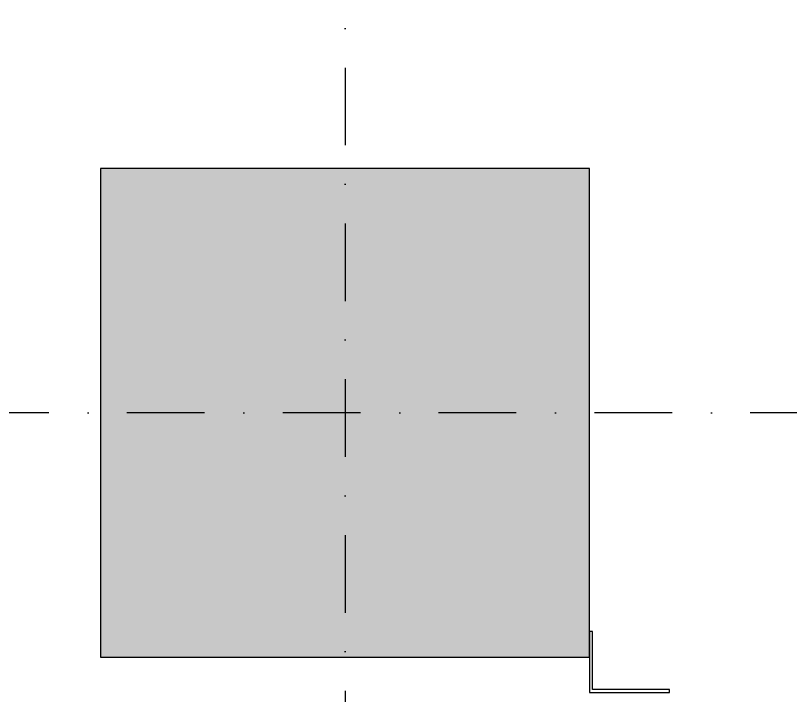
# Model space of a CAD drawing. Header units: inches. Extents: x -772 to 6765, y -813 to 4093.
# Drawn here: x 5996.1 to 6122.9, y 3353.8 to 3465.1 of the extents above; entities that cross this region are included whole.
import ezdxf

# ---------------------------------------------------------------- set-up
doc = ezdxf.new("R2010")
doc.units = ezdxf.units.IN
doc.header["$MEASUREMENT"] = 0
doc.linetypes.add('DASHDOT', pattern=[25.4, 12.7, -6.35, 0, -6.35])
for name, color, linetype in [('H_FAC_Metal', 181, 'Continuous'), ('H_STR_Aks', 250, 'DASHDOT'), ('H_STR_Betonarme', 4, 'Continuous'), ('H_STR_BetonarmeTarama', 251, 'Continuous')]:
    doc.layers.add(name, color=color, linetype=linetype)

msp = doc.modelspace()

# ---------------------------------------------------------------- hatches: boundary and pattern name
at = {"layer": 'H_STR_BetonarmeTarama'}
h = msp.add_hatch(color=256, dxfattribs=at)
h.dxf.hatch_style = 1
h.paths.add_polyline_path([(6010, 3360), (6090, 3360), (6090, 3440), (6010, 3440)])

# ---------------------------------------------------------------- linework, layer by layer
at = {"layer": 'H_FAC_Metal'}
msp.add_lwpolyline([(6090.5, 3364.25), (6090, 3364.25), (6090, 3354.251), (6103.125, 3354.25), (6103.125, 3354.75), (6090.5, 3354.75)], close=True, dxfattribs=at)
at = {"layer": 'H_STR_Aks'}
for p, q in [((6050, 4043.005), (6050, -712.77)), ((6664.509, 3400), (-659.052, 3400))]:
    msp.add_line(p, q, dxfattribs=at)
at = {"layer": 'H_STR_Betonarme'}
msp.add_lwpolyline([(6010, 3360), (6090, 3360), (6090, 3440), (6010, 3440)], close=True, dxfattribs=at)

doc.saveas('drawing.dxf')
